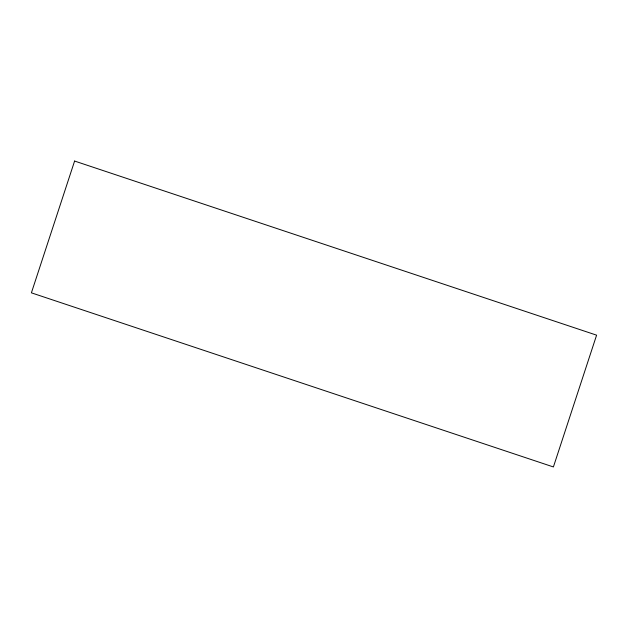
<?xml version="1.0" encoding="UTF-8"?>
<svg xmlns="http://www.w3.org/2000/svg" width="628" height="628" viewBox="0 0 628 628"><rect width="100%" height="100%" fill="white"/><g stroke="black" fill="none" stroke-linecap="round" stroke-linejoin="round"><path stroke-width="0.94" d="M74.599 161.051L31.4 292.836L553.401 466.949L596.6 335.164L74.599 161.051"/></g></svg>
